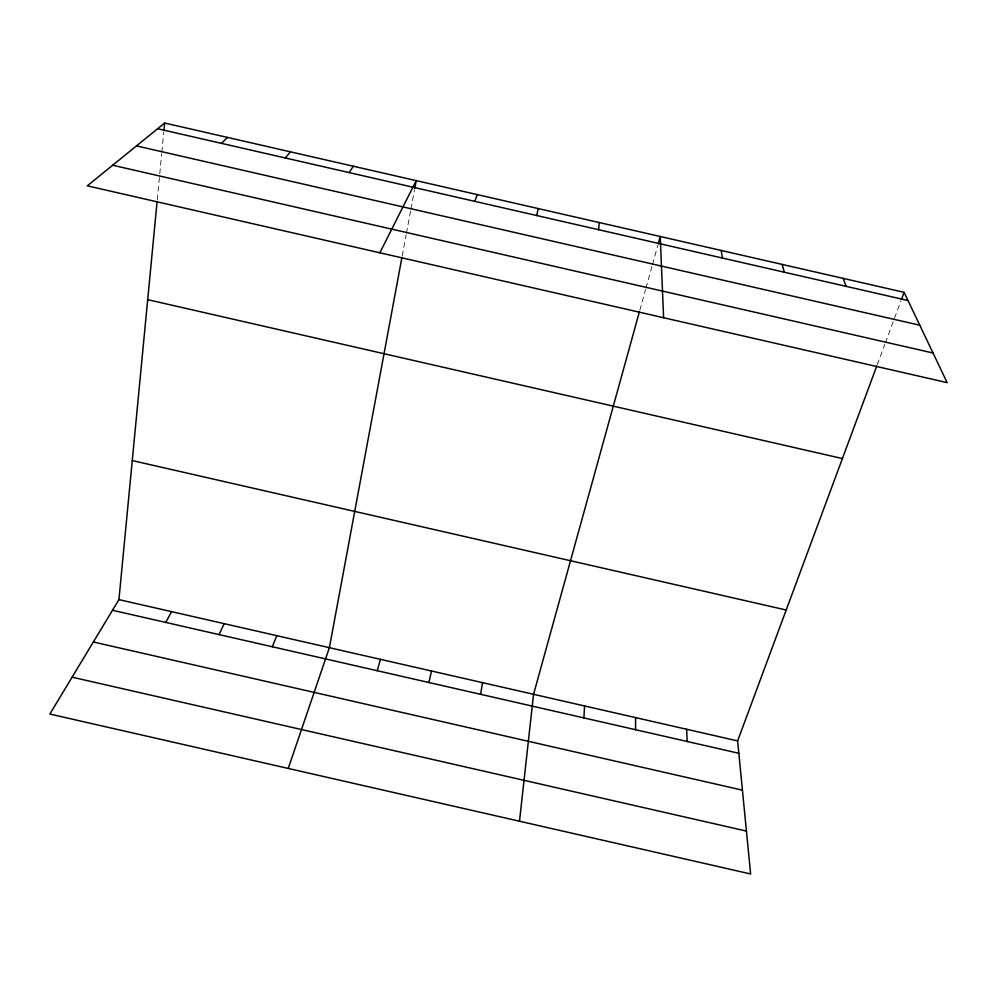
<?xml version="1.0" encoding="UTF-8"?>
<svg xmlns="http://www.w3.org/2000/svg" width="997" height="997" viewBox="0 0 997 997"><rect width="100%" height="100%" fill="white"/><g stroke="black" fill="none" stroke-linecap="round" stroke-linejoin="round"><path stroke-width="0.75" stroke-dasharray="4.99 3.74" d="M157.264 199.861L161.701 153.712M161.838 152.18L163.757 132.24M402.215 255.917L406.153 234.744M406.427 233.236L410.614 210.691M410.901 209.183L414.528 189.654M639.812 310.304L645.558 289.541M645.956 288.071L652.075 265.962M652.487 264.492L657.783 245.337M877.273 364.64L884.825 344.301M885.361 342.856L900.889 300.994"/><path stroke-width="1.5" d="M635.55 729.704L635.6 717.616M583.906 717.902L584.578 705.963M598.636 229.709L599.234 222.543M876.724 366.098L737.618 740.908L750.629 873.97L49.85 714.039L118.93 599.621L157.115 201.419M163.907 130.707L164.642 123.03L904.105 292.333L947.15 382.624L87.3 185.841L164.642 123.03M519.499 821.216L533.557 694.311L639.401 311.787M480.591 694.311L482.523 682.658M401.928 257.438L329.384 647.689L288.245 768.45M414.802 188.146L416.21 180.631L379.857 252.802M536.735 215.539L538.23 208.572M428.922 682.521L431.477 671.006M658.194 243.866L660.226 236.501L663.603 317.731M377.24 670.719L380.443 659.341M474.821 201.357L477.227 194.602M901.425 299.561L904.105 292.333M272.306 646.754L276.78 635.675M219.041 634.591L224.175 623.661M165.776 622.427L171.546 611.635M349.1 172.581L353.324 166.237M285.279 157.962L290.439 151.831M221.459 143.356L227.54 137.436M157.613 128.738L908.018 300.533M136.477 145.898L919.782 325.221M112.673 165.24L933.03 353.013M147.693 299.661L842.415 458.558M132.265 460.564L786.209 610.014M118.93 599.621L737.618 740.908M112.499 610.264L738.827 753.283M93.357 641.981L742.441 790.172M72.108 677.175L746.441 831.087M843.15 278.387L846.154 286.376M782.184 264.429L784.29 272.206M721.205 250.459L722.414 258.049M686.609 729.268L687.195 741.494"/></g></svg>
